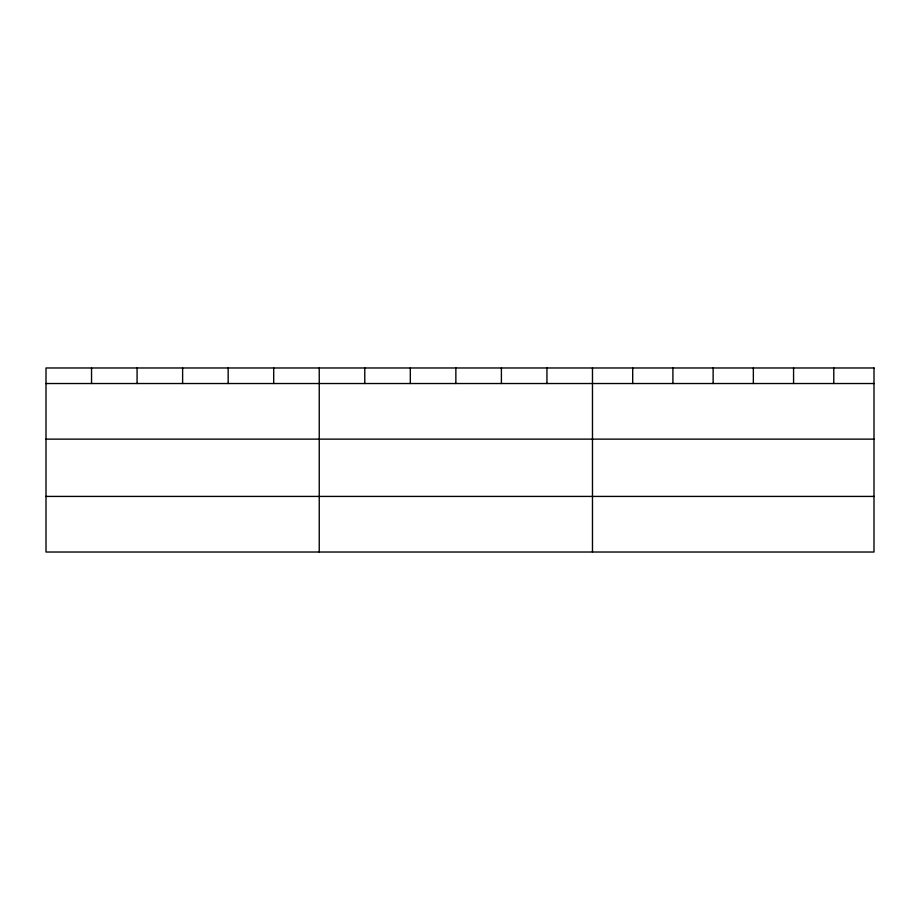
<?xml version="1.0" encoding="UTF-8"?>
<svg xmlns="http://www.w3.org/2000/svg" width="920" height="920" viewBox="0 0 920 920"><rect width="100%" height="100%" fill="white"/><g stroke="black" fill="none" stroke-linecap="round" stroke-linejoin="round"><path stroke-width="1.38" d="M46 383.525L874 383.525M46 439.127L874 439.127M46 496.421L874 496.421M833.784 367.977L833.784 383.525M793.569 367.977L793.569 383.525M753.353 367.977L753.353 383.525M713.126 367.977L713.126 383.525M672.911 367.977L672.911 383.525M632.695 367.977L632.695 383.525M592.48 367.977L592.48 552.023M546.94 367.977L546.94 383.525M501.4 367.977L501.4 383.525M455.86 367.977L455.86 383.525M410.32 367.977L410.32 383.525M364.78 367.977L364.78 383.525M319.24 367.977L319.24 552.023M273.7 367.977L273.7 383.525M228.16 367.977L228.16 383.525M182.62 367.977L182.62 383.525M137.08 367.977L137.08 383.525M91.54 367.977L91.54 383.525M874 367.977L46 367.977L46 552.023L874 552.023L874 367.977"/></g></svg>
